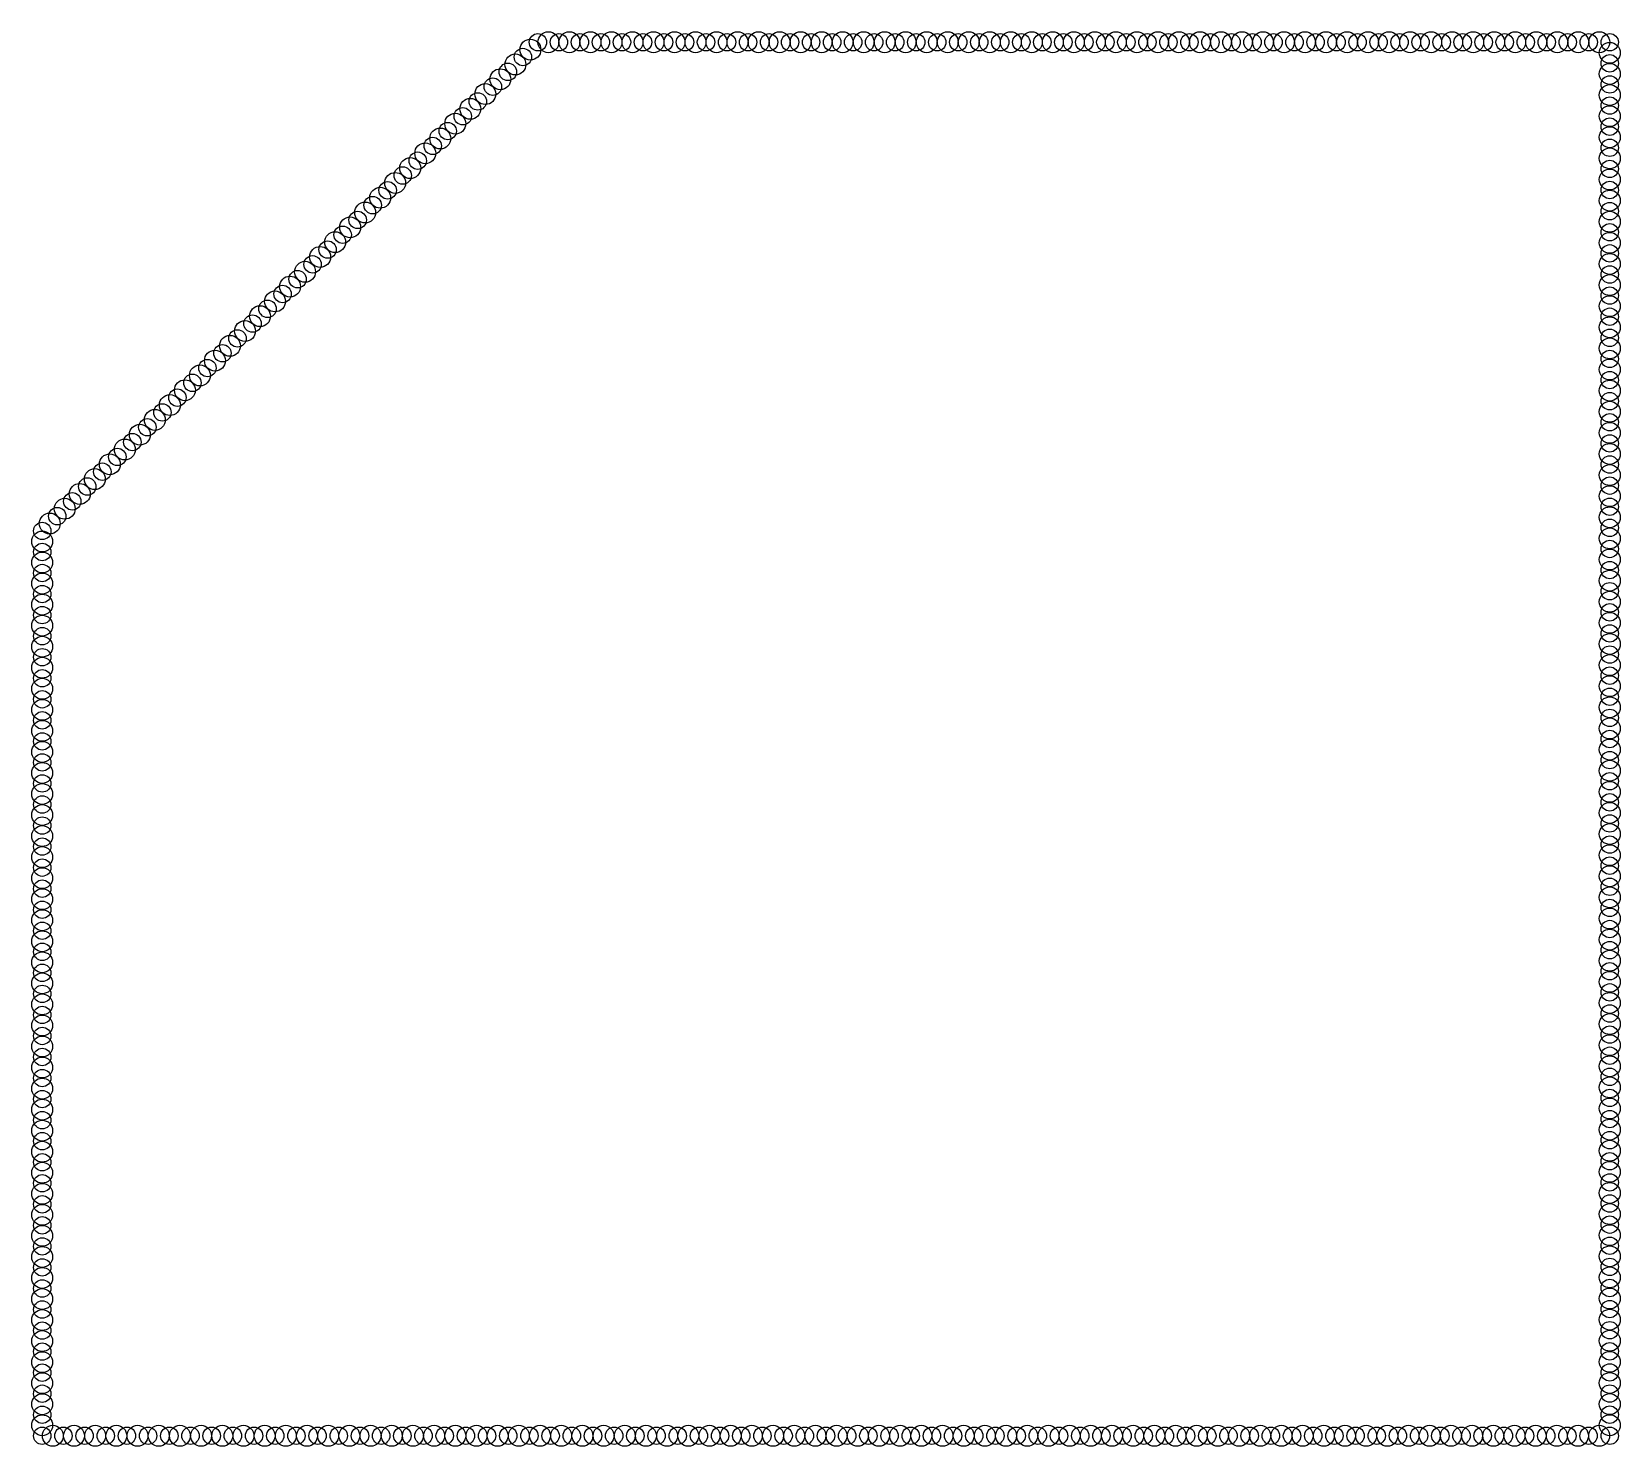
# Model space of a CAD drawing. Header units: metres. Extents: x 28.9 to 120.1, y 17.6 to 98.8.
import ezdxf

# ---------------------------------------------------------------- set-up
doc = ezdxf.new("R2010")
doc.units = ezdxf.units.M
doc.layers.add('WALL_CURTAIN', color=4, linetype='Continuous')
doc.layers.add('WALL_MAIN', color=3, linetype='Continuous')

msp = doc.modelspace()

# ---------------------------------------------------------------- linework, layer by layer
at = {"layer": 'WALL_CURTAIN'}
for centre in [(58.605, 98.213), (59.811, 98.213), (61.018, 98.213), (62.225, 98.213), (63.431, 98.213), (64.638, 98.213), (65.845, 98.213), (67.051, 98.213), (68.258, 98.213), (69.465, 98.213), (70.671, 98.213), (71.878, 98.213), (73.085, 98.213), (74.292, 98.213), (75.498, 98.213), (76.705, 98.213), (77.912, 98.213), (79.118, 98.213), (80.325, 98.213), (81.532, 98.213), (82.738, 98.213), (83.945, 98.213), (85.152, 98.213), (86.358, 98.213), (87.565, 98.213), (88.772, 98.213), (89.978, 98.213), (91.185, 98.213), (92.392, 98.213), (93.599, 98.213), (94.805, 98.213), (96.012, 98.213), (97.219, 98.213), (98.425, 98.213), (99.632, 98.213), (100.839, 98.213), (102.045, 98.213), (103.252, 98.213), (104.459, 98.213), (105.665, 98.213), (106.872, 98.213), (108.079, 98.213), (109.285, 98.213), (110.492, 98.213), (111.699, 98.213), (112.906, 98.213), (114.112, 98.213), (115.319, 98.213), (116.526, 98.213), (117.732, 98.213), (118.939, 98.213), (57.57, 97.788), (119.542, 97.607), (55.845, 96.088), (56.708, 96.938), (119.542, 96.395), (54.983, 95.238), (119.542, 95.183), (54.12, 94.388), (53.258, 93.537), (119.542, 93.971), (52.396, 92.687), (119.542, 92.759), (51.533, 91.837), (119.542, 91.547), (50.671, 90.987), (49.808, 90.137), (119.542, 90.335), (48.946, 89.286), (119.542, 89.123), (48.084, 88.436), (119.542, 87.91), (47.221, 87.586), (46.359, 86.736), (119.542, 86.698), (45.497, 85.886), (119.542, 85.486), (44.634, 85.035), (119.542, 84.274), (42.909, 83.335), (43.772, 84.185), (42.047, 82.485), (119.542, 83.062), (41.185, 81.635), (119.542, 81.85), (40.322, 80.784), (119.542, 80.638), (39.46, 79.934), (38.597, 79.084), (119.542, 79.426), (37.735, 78.234), (119.542, 78.213), (36.873, 77.384), (119.542, 77.001), (36.01, 76.533), (35.148, 75.683), (119.542, 75.789), (34.285, 74.833), (119.542, 74.577), (33.423, 73.983), (119.542, 73.365), (32.561, 73.133), (31.698, 72.282), (119.542, 72.153), (29.974, 70.582), (30.836, 71.432), (119.542, 70.941), (119.542, 69.729), (29.542, 69.553), (29.542, 68.345), (119.542, 68.516), (29.542, 67.137), (119.542, 67.304), (119.542, 66.092), (29.542, 65.929), (29.542, 64.721), (119.542, 64.88), (29.542, 63.513), (119.542, 63.668), (119.542, 62.456), (29.542, 62.305), (29.542, 61.097), (119.542, 61.244), (29.542, 59.889), (119.542, 60.032), (29.542, 58.681), (119.542, 58.819), (29.542, 57.473), (119.542, 57.607), (29.542, 56.265), (119.542, 56.395), (29.542, 55.057), (119.542, 55.183), (29.542, 53.849), (119.542, 53.971), (29.542, 52.641), (119.542, 52.759), (29.542, 51.433), (119.542, 51.547), (29.542, 50.225), (119.542, 50.335), (29.542, 49.017), (119.542, 49.123), (29.542, 47.809), (119.542, 47.91), (29.542, 46.601), (119.542, 46.698), (29.542, 45.393), (119.542, 45.486), (29.542, 44.185), (119.542, 44.274), (29.542, 42.977), (119.542, 43.062), (29.542, 41.769), (119.542, 41.85), (29.542, 40.561), (119.542, 40.638), (29.542, 39.353), (119.542, 39.426), (29.542, 38.145), (119.542, 38.213), (29.542, 36.937), (119.542, 37.001), (29.542, 35.729), (119.542, 35.789), (29.542, 34.521), (119.542, 34.577), (29.542, 33.313), (119.542, 33.365), (29.542, 32.105), (119.542, 32.153), (29.542, 30.897), (119.542, 30.941), (29.542, 29.689), (119.542, 29.729), (29.542, 28.481), (119.542, 28.516), (29.542, 27.273), (119.542, 27.304), (29.542, 26.065), (119.542, 26.092), (29.542, 24.857), (119.542, 24.88), (29.542, 23.649), (119.542, 23.668), (29.542, 22.441), (119.542, 22.456), (29.542, 21.233), (119.542, 21.244), (29.542, 20.025), (119.542, 20.032), (29.542, 18.817), (119.542, 18.819), (30.15, 18.213), (31.367, 18.213), (32.583, 18.213), (33.799, 18.213), (35.015, 18.213), (36.232, 18.213), (37.448, 18.213), (38.664, 18.213), (39.88, 18.213), (41.096, 18.213), (42.313, 18.213), (43.529, 18.213), (44.745, 18.213), (45.961, 18.213), (47.177, 18.213), (48.394, 18.213), (49.61, 18.213), (50.826, 18.213), (52.042, 18.213), (53.259, 18.213), (54.475, 18.213), (55.691, 18.213), (56.907, 18.213), (58.123, 18.213), (59.34, 18.213), (60.556, 18.213), (61.772, 18.213), (62.988, 18.213), (64.204, 18.213), (65.421, 18.213), (66.637, 18.213), (67.853, 18.213), (69.069, 18.213), (70.286, 18.213), (71.502, 18.213), (72.718, 18.213), (73.934, 18.213), (75.15, 18.213), (76.367, 18.213), (77.583, 18.213), (78.799, 18.213), (80.015, 18.213), (81.232, 18.213), (82.448, 18.213), (83.664, 18.213), (84.88, 18.213), (86.096, 18.213), (87.313, 18.213), (88.529, 18.213), (89.745, 18.213), (90.961, 18.213), (92.177, 18.213), (93.394, 18.213), (94.61, 18.213), (95.826, 18.213), (97.042, 18.213), (98.259, 18.213), (99.475, 18.213), (100.691, 18.213), (101.907, 18.213), (103.123, 18.213), (104.34, 18.213), (105.556, 18.213), (106.772, 18.213), (107.988, 18.213), (109.204, 18.213), (110.421, 18.213), (111.637, 18.213), (112.853, 18.213), (114.069, 18.213), (115.286, 18.213), (116.502, 18.213), (117.718, 18.213), (118.934, 18.213)]:
    msp.add_circle(centre, 0.6, dxfattribs=at)
at = {"layer": 'WALL_MAIN'}
for centre in [(58.001, 98.213), (58.001, 98.213), (59.208, 98.213), (60.415, 98.213), (61.621, 98.213), (62.828, 98.213), (64.035, 98.213), (65.241, 98.213), (66.448, 98.213), (67.655, 98.213), (68.861, 98.213), (70.068, 98.213), (71.275, 98.213), (72.481, 98.213), (73.688, 98.213), (74.895, 98.213), (76.102, 98.213), (77.308, 98.213), (78.515, 98.213), (79.722, 98.213), (80.928, 98.213), (82.135, 98.213), (83.342, 98.213), (84.548, 98.213), (85.755, 98.213), (86.962, 98.213), (88.168, 98.213), (89.375, 98.213), (90.582, 98.213), (91.788, 98.213), (92.995, 98.213), (94.202, 98.213), (95.409, 98.213), (96.615, 98.213), (97.822, 98.213), (99.029, 98.213), (100.235, 98.213), (101.442, 98.213), (102.649, 98.213), (103.855, 98.213), (105.062, 98.213), (106.269, 98.213), (107.475, 98.213), (108.682, 98.213), (109.889, 98.213), (111.096, 98.213), (112.302, 98.213), (113.509, 98.213), (114.716, 98.213), (115.922, 98.213), (117.129, 98.213), (118.336, 98.213), (119.542, 98.213), (119.542, 98.213), (57.139, 97.363), (56.276, 96.513), (119.542, 97.001), (55.414, 95.663), (119.542, 95.789), (54.552, 94.813), (119.542, 94.577), (53.689, 93.962), (52.827, 93.112), (119.542, 93.365), (51.964, 92.262), (119.542, 92.153), (51.102, 91.412), (119.542, 90.941), (50.24, 90.562), (49.377, 89.711), (119.542, 89.729), (47.653, 88.011), (48.515, 88.861), (119.542, 88.516), (46.79, 87.161), (119.542, 87.304), (45.928, 86.311), (45.065, 85.461), (119.542, 86.092), (44.203, 84.61), (119.542, 84.88), (43.341, 83.76), (119.542, 83.668), (42.478, 82.91), (41.616, 82.06), (119.542, 82.456), (40.753, 81.21), (119.542, 81.244), (39.891, 80.359), (119.542, 80.032), (39.029, 79.509), (38.166, 78.659), (119.542, 78.819), (37.304, 77.809), (119.542, 77.607), (35.579, 76.108), (36.441, 76.959), (119.542, 76.395), (34.717, 75.258), (33.854, 74.408), (119.542, 75.183), (32.992, 73.558), (119.542, 73.971), (32.13, 72.708), (119.542, 72.759), (31.267, 71.857), (30.405, 71.007), (119.542, 71.547), (29.542, 70.157), (29.542, 70.157), (119.542, 70.335), (29.542, 68.949), (119.542, 69.123), (119.542, 67.91), (29.542, 67.741), (29.542, 66.533), (119.542, 66.698), (29.542, 65.325), (119.542, 65.486), (119.542, 64.274), (29.542, 64.117), (29.542, 62.909), (119.542, 63.062), (29.542, 61.701), (119.542, 61.85), (119.542, 60.638), (29.542, 60.493), (29.542, 59.285), (119.542, 59.426), (29.542, 58.077), (119.542, 58.213), (119.542, 57.001), (29.542, 56.869), (29.542, 55.661), (119.542, 55.789), (29.542, 54.453), (119.542, 54.577), (119.542, 53.365), (29.542, 53.245), (29.542, 52.037), (119.542, 52.153), (29.542, 50.829), (119.542, 50.941), (119.542, 49.729), (29.542, 49.621), (29.542, 48.413), (119.542, 48.516), (29.542, 47.205), (119.542, 47.304), (119.542, 46.092), (29.542, 45.997), (29.542, 44.789), (119.542, 44.88), (29.542, 43.581), (119.542, 43.668), (29.542, 42.373), (119.542, 42.456), (29.542, 41.165), (119.542, 41.244), (29.542, 39.957), (119.542, 40.032), (29.542, 38.749), (119.542, 38.819), (29.542, 37.541), (119.542, 37.607), (29.542, 36.333), (119.542, 36.395), (29.542, 35.125), (119.542, 35.183), (29.542, 33.917), (119.542, 33.971), (29.542, 32.709), (119.542, 32.759), (29.542, 31.501), (119.542, 31.547), (29.542, 30.293), (119.542, 30.335), (29.542, 29.085), (119.542, 29.123), (29.542, 27.877), (119.542, 27.91), (29.542, 26.669), (119.542, 26.698), (29.542, 25.461), (119.542, 25.486), (29.542, 24.253), (119.542, 24.274), (29.542, 23.045), (119.542, 23.062), (29.542, 21.837), (119.542, 21.85), (29.542, 20.629), (119.542, 20.638), (29.542, 19.421), (119.542, 19.426), (29.542, 18.213), (29.542, 18.213), (30.759, 18.213), (31.975, 18.213), (33.191, 18.213), (34.407, 18.213), (35.623, 18.213), (36.84, 18.213), (38.056, 18.213), (39.272, 18.213), (40.488, 18.213), (41.704, 18.213), (42.921, 18.213), (44.137, 18.213), (45.353, 18.213), (46.569, 18.213), (47.786, 18.213), (49.002, 18.213), (50.218, 18.213), (51.434, 18.213), (52.65, 18.213), (53.867, 18.213), (55.083, 18.213), (56.299, 18.213), (57.515, 18.213), (58.732, 18.213), (59.948, 18.213), (61.164, 18.213), (62.38, 18.213), (63.596, 18.213), (64.813, 18.213), (66.029, 18.213), (67.245, 18.213), (68.461, 18.213), (69.677, 18.213), (70.894, 18.213), (72.11, 18.213), (73.326, 18.213), (74.542, 18.213), (75.759, 18.213), (76.975, 18.213), (78.191, 18.213), (79.407, 18.213), (80.623, 18.213), (81.84, 18.213), (83.056, 18.213), (84.272, 18.213), (85.488, 18.213), (86.704, 18.213), (87.921, 18.213), (89.137, 18.213), (90.353, 18.213), (91.569, 18.213), (92.786, 18.213), (94.002, 18.213), (95.218, 18.213), (96.434, 18.213), (97.65, 18.213), (98.867, 18.213), (100.083, 18.213), (101.299, 18.213), (102.515, 18.213), (103.732, 18.213), (104.948, 18.213), (106.164, 18.213), (107.38, 18.213), (108.596, 18.213), (109.813, 18.213), (111.029, 18.213), (112.245, 18.213), (113.461, 18.213), (114.677, 18.213), (115.894, 18.213), (117.11, 18.213), (118.326, 18.213), (119.542, 18.213), (119.542, 18.213)]:
    msp.add_circle(centre, 0.5, dxfattribs=at)

doc.saveas('drawing.dxf')
